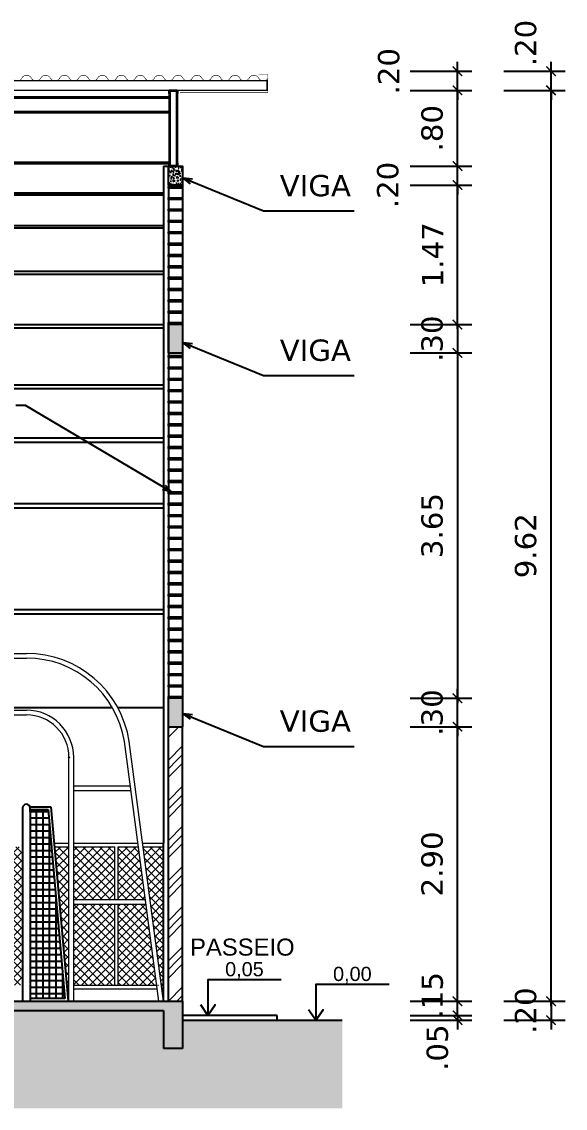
# Model space of a CAD drawing. Header units: inches. Extents: x -64 to 509, y -100 to 268.
# Drawn here: x 26.69 to 32.43, y -69.52 to -58.04 of the extents above; entities that cross this region are included whole.
import ezdxf
from ezdxf.enums import TextEntityAlignment as Align

# ---------------------------------------------------------------- set-up
doc = ezdxf.new("R2010")
doc.units = ezdxf.units.IN
doc.header["$MEASUREMENT"] = 0
doc.header["$PDMODE"] = 35
doc.layers.add('A-EST_METAL', color=2, linetype='Continuous', lineweight=9)
doc.layers.add('HAT', color=8, linetype='Continuous', lineweight=15)
for name, color, linetype in [('ALAMBRADO', 2, 'Continuous'), ('ARQ_ALVENARIA', 1, 'Continuous'), ('ARQ_COBERTA', 2, 'Continuous'), ('ARQ_ESQUADRIA', 3, 'Continuous'), ('ARQ_REBOCO', 4, 'Continuous'), ('ARQ_VISTA0', 8, 'Continuous'), ('ARQ_VISTA1', 1, 'Continuous'), ('ARQ_VISTA2', 2, 'Continuous'), ('COTA', 1, 'Continuous'), ('COTAS', 1, 'Continuous'), ('ESQUADRIA', 2, 'Continuous'), ('HACHURA', 1, 'Continuous'), ('Nivel', 2, 'Continuous'), ('TXAMB', 2, 'Continuous'), ('VISTA', 1, 'Continuous')]:
    doc.layers.add(name, color=color, linetype=linetype)
doc.styles.add('AMB125', font='verdana.ttf')
doc.styles.add('ARIAL', font='arial.ttf')
doc.styles.add('ROMANS', font='arial.ttf')
doc.dimstyles.new('COTA125$0', dxfattribs={"dimtxt": 0.225, "dimasz": 0.1, "dimexe": 0.15, "dimexo": 0.5, "dimgap": 0.15, "dimtad": 1, "dimzin": 4, "dimdsep": 46, "dimtxsty": 'AMB125', "dimblk": 'ARCHTICK', "dimcen": -0.1, "dimdle": 0.05, "dimclrd": 256, "dimclre": 256, "dimclrt": 3, "dimadec": 0, "dimazin": 0, "dimtfac": 1, "dimtix": 1, "dimtmove": 2, "dimatfit": 3, "dimldrblk": 'OPEN30', "dimfxl": 0.5, "dimfxlon": 1, "dimtvp": 0.5, "dimtfillclr": 2, "dimtolj": 1, "dimtzin": 4, "dimarcsym": 0})
doc.dimstyles.new('COTA125$7', dxfattribs={"dimtxt": 0.225, "dimasz": 0.1, "dimexe": 0.15, "dimexo": 0.5, "dimgap": 0.15, "dimtad": 1, "dimzin": 4, "dimdsep": 46, "dimtxsty": 'AMB125', "dimblk": 'ARCHTICK', "dimcen": -0.1, "dimdle": 0.05, "dimclrd": 256, "dimclre": 256, "dimclrt": 3, "dimadec": 0, "dimazin": 0, "dimtfac": 1, "dimtix": 1, "dimtmove": 2, "dimatfit": 3, "dimldrblk": 'OPEN30', "dimfxl": 0.5, "dimfxlon": 1, "dimtvp": 0.5, "dimtfillclr": 2, "dimtolj": 1, "dimtzin": 4, "dimarcsym": 0})

# ---------------------------------------------------------------- blocks, each defined once
blk = doc.blocks.new('TRELIÇA')
at = {"ltscale": 10}
for p, q in [((-0.047, 0), (-0.047, -0.033)), ((-0.047, 0), (0.047, 0)), ((0.042, 0), (-0.042, 0)), ((0.047, 0), (0.047, -0.033)), ((-0.047, -0.033), (-0.041, -0.033)), ((-0.041, -0.006), (-0.041, -0.033)), ((-0.041, -0.006), (0.041, -0.006)), ((-0.041, -0.033), (-0.041, -0.794)), ((-0.035, -0.006), (-0.035, -0.794)), ((0.035, -0.006), (0.035, -0.794)), ((0.041, -0.006), (0.041, -0.033)), ((0.041, -0.033), (0.047, -0.033)), ((0.041, -0.033), (0.041, -0.794)), ((-0.047, -0.767), (-0.041, -0.767)), ((-0.047, -0.767), (-0.047, -0.8)), ((-0.047, -0.8), (0.047, -0.8)), ((-0.041, -0.794), (0.041, -0.794)), ((0.041, -0.767), (0.047, -0.767)), ((0.047, -0.767), (0.047, -0.8))]:
    blk.add_line(p, q, dxfattribs=at)
blk = doc.blocks.new('_ArchTick')
at = {"color": 0, "linetype": 'ByBlock', "const_width": 0.15}
blk.add_lwpolyline([(-0.5, -0.5), (0.5, 0.5)], dxfattribs=at)
blk = doc.blocks.new('*D268')
at = {"layer": 'COTA', "lineweight": -2, "transparency": 16777216}
for p, q in [((31.296, -68.393), (31.296, -68.293)), ((30.796, -68.393), (31.446, -68.393)), ((31.296, -68.543), (31.296, -68.393)), ((30.796, -68.543), (31.446, -68.543)), ((31.296, -68.543), (31.296, -68.643))]:
    blk.add_line(p, q, dxfattribs=at)
at = {"layer": 'DEFPOINTS', "color": 0, "transparency": 16777216}
for p in [(28.393, -68.393), (31.296, -68.393), (28.393, -68.543)]:
    blk.add_point(p, dxfattribs=at)
at = {"layer": 'COTA', "lineweight": -2, "transparency": 16777216, "xscale": 0.1, "yscale": 0.1, "zscale": 0.1}
for p, rotation in [((31.296, -68.393), 270), ((31.296, -68.543), 90)]:
    blk.add_blockref('_ArchTick', p, dxfattribs=dict(at, rotation=rotation))
at = {"layer": 'COTA', "color": 2, "transparency": 16777216, "insert": (31.031, -68.331), "char_height": 0.225, "attachment_point": 5, "rotation": 90, "style": 'AMB125'}
blk.add_mtext('\\A1;.15', dxfattribs=at)
blk = doc.blocks.new('_Open30')
at = {"color": 0, "linetype": 'ByBlock', "lineweight": -2}
for p, q in [((-1, 0.27), (0, 0)), ((0, 0), (-1, -0.27)), ((0, 0), (-1, 0))]:
    blk.add_line(p, q, dxfattribs=at)
blk = doc.blocks.new('*D269')
at = {"layer": 'COTA', "lineweight": -2, "transparency": 16777216}
for p, q in [((30.796, -65.493), (31.446, -65.493)), ((31.296, -68.443), (31.296, -65.443)), ((30.796, -68.393), (31.446, -68.393))]:
    blk.add_line(p, q, dxfattribs=at)
at = {"layer": 'DEFPOINTS', "color": 0, "transparency": 16777216}
for p in [(28.393, -65.493), (31.296, -65.493), (28.393, -68.393)]:
    blk.add_point(p, dxfattribs=at)
at = {"layer": 'COTA', "lineweight": -2, "transparency": 16777216, "xscale": 0.1, "yscale": 0.1, "zscale": 0.1}
for p, rotation in [((31.296, -65.493), 90), ((31.296, -68.393), 270)]:
    blk.add_blockref('_ArchTick', p, dxfattribs=dict(at, rotation=rotation))
at = {"layer": 'COTA', "color": 2, "transparency": 16777216, "insert": (31.029, -66.943), "char_height": 0.225, "attachment_point": 5, "rotation": 90, "style": 'AMB125'}
blk.add_mtext('\\A1;2.90', dxfattribs=at)
blk = doc.blocks.new('*D270')
at = {"layer": 'COTA', "lineweight": -2, "transparency": 16777216}
for p, q in [((30.796, -65.193), (31.446, -65.193)), ((31.296, -65.193), (31.296, -65.093)), ((31.296, -65.493), (31.296, -65.193)), ((30.796, -65.493), (31.446, -65.493)), ((31.296, -65.493), (31.296, -65.593))]:
    blk.add_line(p, q, dxfattribs=at)
at = {"layer": 'DEFPOINTS', "color": 0, "transparency": 16777216}
for p in [(28.393, -65.193), (31.296, -65.193), (28.393, -65.493)]:
    blk.add_point(p, dxfattribs=at)
at = {"layer": 'COTA', "lineweight": -2, "transparency": 16777216, "xscale": 0.1, "yscale": 0.1, "zscale": 0.1}
for p, rotation in [((31.296, -65.193), 270), ((31.296, -65.493), 90)]:
    blk.add_blockref('_ArchTick', p, dxfattribs=dict(at, rotation=rotation))
at = {"layer": 'COTA', "color": 2, "transparency": 16777216, "insert": (31.029, -65.343), "char_height": 0.225, "attachment_point": 5, "rotation": 90, "style": 'AMB125'}
blk.add_mtext('\\A1;.30', dxfattribs=at)
blk = doc.blocks.new('*D271')
at = {"layer": 'COTA', "lineweight": -2, "transparency": 16777216}
for p, q in [((31.296, -58.568), (31.296, -58.468)), ((30.796, -58.568), (31.446, -58.568)), ((31.296, -58.77), (31.296, -58.568)), ((30.796, -58.77), (31.446, -58.77)), ((31.296, -58.77), (31.296, -58.87))]:
    blk.add_line(p, q, dxfattribs=at)
at = {"layer": 'DEFPOINTS', "color": 0, "transparency": 16777216}
for p in [(29.293, -58.568), (31.296, -58.568), (28.34, -58.77)]:
    blk.add_point(p, dxfattribs=at)
at = {"layer": 'COTA', "lineweight": -2, "transparency": 16777216, "xscale": 0.1, "yscale": 0.1, "zscale": 0.1}
for p, rotation in [((31.296, -58.568), 270), ((31.296, -58.77), 90)]:
    blk.add_blockref('_ArchTick', p, dxfattribs=dict(at, rotation=rotation))
at = {"layer": 'COTA', "color": 2, "transparency": 16777216, "insert": (30.571, -58.568), "char_height": 0.225, "attachment_point": 5, "rotation": 90, "style": 'AMB125'}
blk.add_mtext('\\A1;.20', dxfattribs=at)
blk = doc.blocks.new('*D275')
at = {"layer": 'COTA', "lineweight": -2, "transparency": 16777216}
for p, q in [((31.296, -61.244), (31.296, -61.144)), ((30.796, -61.244), (31.446, -61.244)), ((31.296, -61.244), (31.296, -61.544)), ((30.796, -61.544), (31.446, -61.544)), ((31.296, -61.544), (31.296, -61.644))]:
    blk.add_line(p, q, dxfattribs=at)
at = {"layer": 'DEFPOINTS', "color": 0, "transparency": 16777216}
for p in [(28.393, -61.244), (28.393, -61.544), (31.296, -61.544)]:
    blk.add_point(p, dxfattribs=at)
at = {"layer": 'COTA', "lineweight": -2, "transparency": 16777216, "xscale": 0.1, "yscale": 0.1, "zscale": 0.1}
for p, rotation in [((31.296, -61.244), 270), ((31.296, -61.544), 90)]:
    blk.add_blockref('_ArchTick', p, dxfattribs=dict(at, rotation=rotation))
at = {"layer": 'COTA', "color": 2, "transparency": 16777216, "insert": (31.029, -61.394), "char_height": 0.225, "attachment_point": 5, "rotation": 90, "style": 'AMB125'}
blk.add_mtext('\\A1;.30', dxfattribs=at)
blk = doc.blocks.new('*D276')
at = {"layer": 'COTA', "lineweight": -2, "transparency": 16777216}
for p, q in [((31.296, -61.494), (31.296, -65.243)), ((30.796, -61.544), (31.446, -61.544)), ((30.796, -65.193), (31.446, -65.193))]:
    blk.add_line(p, q, dxfattribs=at)
at = {"layer": 'DEFPOINTS', "color": 0, "transparency": 16777216}
for p in [(28.393, -61.544), (28.393, -65.193), (31.296, -65.193)]:
    blk.add_point(p, dxfattribs=at)
at = {"layer": 'COTA', "lineweight": -2, "transparency": 16777216, "xscale": 0.1, "yscale": 0.1, "zscale": 0.1}
for p, rotation in [((31.296, -61.544), 90), ((31.296, -65.193), 270)]:
    blk.add_blockref('_ArchTick', p, dxfattribs=dict(at, rotation=rotation))
at = {"layer": 'COTA', "color": 2, "transparency": 16777216, "insert": (31.029, -63.368), "char_height": 0.225, "attachment_point": 5, "rotation": 90, "style": 'AMB125'}
blk.add_mtext('\\A1;3.65', dxfattribs=at)
blk = doc.blocks.new('*D284')
at = {"layer": 'COTA', "lineweight": -2, "transparency": 16777216}
for p, q in [((31.296, -68.543), (31.296, -68.443)), ((30.796, -68.543), (31.446, -68.543)), ((30.796, -68.593), (31.446, -68.593)), ((31.296, -68.543), (31.296, -68.593)), ((31.296, -68.593), (31.296, -68.693))]:
    blk.add_line(p, q, dxfattribs=at)
at = {"layer": 'DEFPOINTS', "color": 0, "transparency": 16777216}
for p in [(28.393, -68.543), (29.38, -68.593), (31.296, -68.593)]:
    blk.add_point(p, dxfattribs=at)
at = {"layer": 'COTA', "lineweight": -2, "transparency": 16777216, "xscale": 0.1, "yscale": 0.1, "zscale": 0.1}
for p, rotation in [((31.296, -68.543), 270), ((31.296, -68.593), 90)]:
    blk.add_blockref('_ArchTick', p, dxfattribs=dict(at, rotation=rotation))
at = {"layer": 'COTA', "color": 2, "transparency": 16777216, "insert": (31.085, -68.884), "char_height": 0.225, "attachment_point": 5, "rotation": 90, "style": 'AMB125'}
blk.add_mtext('\\A1;.05', dxfattribs=at)
blk = doc.blocks.new('*D289')
at = {"layer": 'COTA', "lineweight": -2, "transparency": 16777216}
for p, q in [((30.796, -59.77), (31.446, -59.77)), ((31.296, -61.294), (31.296, -59.72)), ((30.796, -61.244), (31.446, -61.244))]:
    blk.add_line(p, q, dxfattribs=at)
at = {"layer": 'DEFPOINTS', "color": 0, "transparency": 16777216}
for p in [(28.393, -59.77), (31.296, -59.77), (28.393, -61.244)]:
    blk.add_point(p, dxfattribs=at)
at = {"layer": 'COTA', "lineweight": -2, "transparency": 16777216, "xscale": 0.1, "yscale": 0.1, "zscale": 0.1}
for p, rotation in [((31.296, -59.77), 90), ((31.296, -61.244), 270)]:
    blk.add_blockref('_ArchTick', p, dxfattribs=dict(at, rotation=rotation))
at = {"layer": 'COTA', "color": 2, "transparency": 16777216, "insert": (31.033, -60.507), "char_height": 0.225, "attachment_point": 5, "rotation": 90, "style": 'AMB125'}
blk.add_mtext('\\A1;1.47', dxfattribs=at)
blk = doc.blocks.new('*D290')
at = {"layer": 'COTA', "lineweight": -2, "transparency": 16777216}
for p, q in [((30.796, -59.57), (31.446, -59.57)), ((31.296, -59.57), (31.296, -59.47)), ((31.296, -59.77), (31.296, -59.57)), ((30.796, -59.77), (31.446, -59.77)), ((31.296, -59.77), (31.296, -59.87))]:
    blk.add_line(p, q, dxfattribs=at)
at = {"layer": 'DEFPOINTS', "color": 0, "transparency": 16777216}
for p in [(28.393, -59.57), (31.296, -59.57), (28.393, -59.77)]:
    blk.add_point(p, dxfattribs=at)
at = {"layer": 'COTA', "lineweight": -2, "transparency": 16777216, "xscale": 0.1, "yscale": 0.1, "zscale": 0.1}
for p, rotation in [((31.296, -59.57), 270), ((31.296, -59.77), 90)]:
    blk.add_blockref('_ArchTick', p, dxfattribs=dict(at, rotation=rotation))
at = {"layer": 'COTA', "color": 2, "transparency": 16777216, "insert": (30.561, -59.77), "char_height": 0.225, "attachment_point": 5, "rotation": 90, "style": 'AMB125'}
blk.add_mtext('\\A1;.20', dxfattribs=at)
blk = doc.blocks.new('*D291')
at = {"layer": 'COTA', "lineweight": -2, "transparency": 16777216}
for p, q in [((30.796, -58.77), (31.446, -58.77)), ((31.296, -59.62), (31.296, -58.72)), ((30.796, -59.57), (31.446, -59.57))]:
    blk.add_line(p, q, dxfattribs=at)
at = {"layer": 'DEFPOINTS', "color": 0, "transparency": 16777216}
for p in [(29.293, -58.77), (31.296, -58.77), (28.393, -59.57)]:
    blk.add_point(p, dxfattribs=at)
at = {"layer": 'COTA', "lineweight": -2, "transparency": 16777216, "xscale": 0.1, "yscale": 0.1, "zscale": 0.1}
for p, rotation in [((31.296, -58.77), 90), ((31.296, -59.57), 270)]:
    blk.add_blockref('_ArchTick', p, dxfattribs=dict(at, rotation=rotation))
at = {"layer": 'COTA', "color": 2, "transparency": 16777216, "insert": (31.029, -59.17), "char_height": 0.225, "attachment_point": 5, "rotation": 90, "style": 'AMB125'}
blk.add_mtext('\\A1;.80', dxfattribs=at)
blk = doc.blocks.new('*D292')
at = {"layer": 'COTA', "lineweight": -2, "transparency": 16777216}
for p, q in [((31.784, -58.77), (32.434, -58.77)), ((32.284, -68.443), (32.284, -58.72)), ((31.784, -68.393), (32.434, -68.393))]:
    blk.add_line(p, q, dxfattribs=at)
at = {"layer": 'DEFPOINTS', "color": 0, "transparency": 16777216}
for p in [(28.293, -58.77), (32.284, -58.77), (28.393, -68.393)]:
    blk.add_point(p, dxfattribs=at)
at = {"layer": 'COTA', "lineweight": -2, "transparency": 16777216, "xscale": 0.1, "yscale": 0.1, "zscale": 0.1}
for p, rotation in [((32.284, -58.77), 90), ((32.284, -68.393), 270)]:
    blk.add_blockref('_ArchTick', p, dxfattribs=dict(at, rotation=rotation))
at = {"layer": 'COTA', "color": 2, "transparency": 16777216, "insert": (32.017, -63.581), "char_height": 0.225, "attachment_point": 5, "rotation": 90, "style": 'AMB125'}
blk.add_mtext('\\A1;9.62', dxfattribs=at)
blk = doc.blocks.new('*D293')
at = {"layer": 'COTA', "lineweight": -2, "transparency": 16777216}
for p, q in [((32.284, -58.568), (32.284, -58.468)), ((31.784, -58.568), (32.434, -58.568)), ((32.284, -58.77), (32.284, -58.568)), ((31.784, -58.77), (32.434, -58.77)), ((32.284, -58.77), (32.284, -58.87))]:
    blk.add_line(p, q, dxfattribs=at)
at = {"layer": 'DEFPOINTS', "color": 0, "transparency": 16777216}
for p in [(29.293, -58.568), (32.284, -58.568), (28.293, -58.77)]:
    blk.add_point(p, dxfattribs=at)
at = {"layer": 'COTA', "lineweight": -2, "transparency": 16777216, "xscale": 0.1, "yscale": 0.1, "zscale": 0.1}
for p, rotation in [((32.284, -58.568), 270), ((32.284, -58.77), 90)]:
    blk.add_blockref('_ArchTick', p, dxfattribs=dict(at, rotation=rotation))
at = {"layer": 'COTA', "color": 2, "transparency": 16777216, "insert": (32.017, -58.27), "char_height": 0.225, "attachment_point": 5, "rotation": 90, "style": 'AMB125'}
blk.add_mtext('\\A1;.20', dxfattribs=at)
blk = doc.blocks.new('*D294')
at = {"layer": 'COTA', "lineweight": -2, "transparency": 16777216}
for p, q in [((32.284, -68.393), (32.284, -68.293)), ((31.784, -68.393), (32.434, -68.393)), ((32.284, -68.393), (32.284, -68.593)), ((31.784, -68.593), (32.434, -68.593)), ((32.284, -68.593), (32.284, -68.693))]:
    blk.add_line(p, q, dxfattribs=at)
at = {"layer": 'DEFPOINTS', "color": 0, "transparency": 16777216}
for p in [(28.393, -68.393), (30.079, -68.593), (32.284, -68.593)]:
    blk.add_point(p, dxfattribs=at)
at = {"layer": 'COTA', "lineweight": -2, "transparency": 16777216, "xscale": 0.1, "yscale": 0.1, "zscale": 0.1}
for p, rotation in [((32.284, -68.393), 270), ((32.284, -68.593), 90)]:
    blk.add_blockref('_ArchTick', p, dxfattribs=dict(at, rotation=rotation))
at = {"layer": 'COTA', "color": 2, "transparency": 16777216, "insert": (32.017, -68.493), "char_height": 0.225, "attachment_point": 5, "rotation": 90, "style": 'AMB125'}
blk.add_mtext('\\A1;.20', dxfattribs=at)
blk = doc.blocks.new('tabela vista')
at = {"layer": 'COTAS'}
h = blk.add_hatch(dxfattribs=at)
h.set_pattern_fill('ANSI37', color=256, scale=0.5, style=0)
h.set_pattern_definition([(45, (107.18712, -45.548095), (-0.044194174, 0.044194174), []), (135, (107.18712, -45.548095), (-0.044194174, -0.044194174), [])])
h.paths.add_polyline_path([(-2.165, 2.65), (-1.885, 2.65), (-1.8, 3.02), (-2.25, 3.02)])
for points in [[(0.002, 2.575), (0, 2.575), (0, 2.577, 0.414214), (-0.002, 2.575, 1)], [(0, 2.577), (0, 2.575), (0.002, 2.575, 0.414214)]]:
    blk.add_hatch(color=256, dxfattribs=at).paths.add_polyline_path(points)
at = {"color": 2}
for p, q in [((-1.65, 3.95), (-1.6, 3.95)), ((-1.65, 2.745), (-1.65, 3.95)), ((-1.62, 2.745), (-1.62, 3.95)), ((-1.6, 2.745), (-1.6, 3.95)), ((-1.6, 3.675), (-0.45, 3.675)), ((-1.6, 3.625), (-0.45, 3.625)), ((-0.85, 3.075), (-0.85, 3.625)), ((-0.8, 3.075), (-0.8, 3.625)), ((-2.25, 3.05), (-1.65, 3.05)), ((-2.25, 3.02), (-2.25, 3.05)), ((-2.25, 3.02), (-1.65, 3.02)), ((-2.165, 2.65), (-2.25, 3.02)), ((-1.885, 2.65), (-1.8, 3.02)), ((-1.8, 3.02), (-1.8, 3.05)), ((-1.6, 3.075), (-0.45, 3.075)), ((-1.6, 3.025), (-0.45, 3.025)), ((-2.165, 2.65), (-1.885, 2.65)), ((-1.65, 2.745), (-1.6, 2.745)), ((0.95, 0), (0.586, 2.745)), ((1, 0), (0.637, 2.745)), ((0, 0), (0, 2.575)), ((0.05, 0), (0.05, 2.575)), ((0.05, 2.275), (0.648, 2.275)), ((0.05, 2.225), (0.655, 2.225)), ((0.05, 1.075), (0.808, 1.075)), ((0.05, 1.025), (0.814, 1.025))]:
    blk.add_line(p, q, dxfattribs=at)
for radius, start in [(1.1, 8.8904), (1.05, 9.3175), (0.5, 0), (0.45, 0)]:
    blk.add_arc((-0.45, 2.575), radius, start, 90, dxfattribs=at)
at = {"layer": 'COTAS'}
blk.add_circle((0, 2.575), 0.002, dxfattribs=at)

msp = doc.modelspace()

# ---------------------------------------------------------------- hatches: boundary and pattern name
at = {"layer": 'COTAS'}
h = msp.add_hatch(dxfattribs=at)
h.set_pattern_fill('ANSI37', color=256, scale=0.55, angle=45, style=0)
h.set_pattern_definition([(90, (26.78286, -68.31271), (-0.06875, -1e-16), []), (180, (26.78286, -68.31271), (1e-16, -0.06875), [])])
h.paths.add_polyline_path([(27.15, -68.363), (26.975, -66.368), (26.783, -66.368), (26.783, -68.363)])
at = {"layer": 'HACHURA'}
h = msp.add_hatch(dxfattribs=at)
h.set_pattern_fill('AR-CONC', color=256, scale=0.01, style=0)
h.set_pattern_definition([(50, (28.24286, -59.769794), (0.071726, -0.006275), [0.0075, -0.0825]), (355, (28.24286, -59.769794), (-0.013875, 0.07522), [0.006, -0.066]), (100.45, (28.24884, -59.77032), (0.05785, 0.068944), [0.006374, -0.070114]), (46.184, (28.24286, -59.74979), (0.106724, -0.016552), [0.01125, -0.12375]), (96.636, (28.25175, -59.75117), (0.093466, 0.09741), [0.00956, -0.10517]), (351.184, (28.24286, -59.74979), (0.093466, 0.09741), [0.009, -0.099]), (21, (28.25286, -59.754794), (0.05969, -0.040262), [0.0075, -0.0825]), (326, (28.25286, -59.754794), (0.024332, 0.072515), [0.006, -0.066]), (71.45, (28.257835, -59.75815), (0.084022, 0.032253), [0.006374, -0.070114]), (37.5, (28.24286, -59.769794), (0.001216, 0.0332894), [0, -0.0652, 0, -0.067, 0, -0.06625]), (7.5, (28.24286, -59.769794), (0.026307, 0.039441), [0, -0.0382, 0, -0.0637, 0, -0.02525]), (327.5, (28.22056, -59.769794), (0.0533822, -0.0022555), [0, -0.025, 0, -0.078, 0, -0.1035]), (317.5, (28.21056, -59.769794), (0.058319, 0.0100105), [0, -0.0325, 0, -0.0518, 0, -0.0735])])
h.paths.add_polyline_path([(28.243, -59.57), (28.393, -59.57), (28.393, -59.77), (28.243, -59.77)])
h = msp.add_hatch(dxfattribs=at)
h.set_pattern_fill('AR-CONC', color=256, scale=0.01, style=0)
h.set_pattern_definition([(50, (20.48527, -126.861236), (0.07172602, -0.006275213), [0.0075, -0.0825]), (355, (20.48527, -126.86124), (-0.01387513, 0.07521921), [0.006, -0.066]), (100.4514, (20.49125, -126.86176), (0.05785094, 0.068943954), [0.00637402, -0.07011421]), (46.1842, (20.48527, -126.84124), (0.1067241, -0.0165519), [0.01125, -0.12375]), (96.6356, (20.49416, -126.84262), (0.09346627, 0.09741179), [0.00956103, -0.1051713]), (351.1842, (20.48527, -126.84124), (0.0934662, 0.09741186), [0.009, -0.099]), (21, (20.49527, -126.846236), (0.059690705, -0.04026189), [0.0075, -0.0825]), (326, (20.49527, -126.84624), (0.02433153, 0.072515005), [0.006, -0.066]), (71.4514, (20.500244, -126.84959), (0.08402226, 0.03225305), [0.00637402, -0.07011421]), (37.5, (20.48527, -126.861236), (0.001215986, 0.033289385), [0, -0.0652, 0, -0.067, 0, -0.06625]), (7.5, (20.48527, -126.861236), (0.026306954, 0.039441171), [0, -0.0382, 0, -0.0637, 0, -0.02525]), (327.5, (20.46297, -126.861236), (0.053382244, -0.002255487), [0, -0.025, 0, -0.078, 0, -0.1035]), (317.5, (20.45297, -126.861236), (0.058318617, 0.010010498), [0, -0.0325, 0, -0.0518, 0, -0.0735])])
h.paths.add_polyline_path([(28.393, -65.193), (28.243, -65.193), (28.243, -65.493), (28.393, -65.493)])
h.paths.add_polyline_path([(28.243, -61.244), (28.393, -61.244), (28.393, -61.544), (28.243, -61.544)])
h = msp.add_hatch(dxfattribs=at)
h.set_pattern_fill('AR-CONC', color=1, scale=0.02, style=0)
h.set_pattern_definition([(50, (-7.80714, -68.89252), (0.14345204, -0.01255043), [0.015, -0.165]), (355, (-7.80714, -68.89252), (-0.02775027, 0.1504384), [0.012, -0.132]), (100.4514, (-7.79519, -68.89357), (0.1157019, 0.1378879), [0.01274804, -0.1402284]), (46.1842, (-7.80714, -68.85252), (0.2134482, -0.0331038), [0.0225, -0.2475]), (96.6356, (-7.78935, -68.85528), (0.1869325, 0.1948236), [0.019122, -0.2103426]), (351.1842, (-7.80714, -68.85252), (0.1869324, 0.1948237), [0.018, -0.198]), (21, (-7.78714, -68.86252), (0.1193814, -0.08052378), [0.015, -0.165]), (326, (-7.78714, -68.86252), (0.04866307, 0.14503), [0.012, -0.132]), (71.4514, (-7.77719, -68.86923), (0.1680445, 0.0645061), [0.01274804, -0.1402284]), (37.5, (-7.80714, -68.89252), (0.00243197, 0.06657877), [0, -0.1304, 0, -0.134, 0, -0.1325]), (7.5, (-7.80714, -68.89252), (0.05261391, 0.07888234), [0, -0.0764, 0, -0.1274, 0, -0.0505]), (327.5, (-7.85174, -68.89252), (0.10676449, -0.004510974), [0, -0.05, 0, -0.156, 0, -0.207]), (317.5, (-7.87174, -68.89252), (0.11663723, 0.020021), [0, -0.065, 0, -0.1036, 0, -0.147])])
h.paths.add_polyline_path([(28.193, -68.893), (28.393, -68.893), (28.393, -68.393), (-7.807, -68.393), (-7.807, -68.893), (-7.607, -68.893), (-7.607, -68.493), (28.193, -68.493)])
h = msp.add_hatch(dxfattribs=at)
h.set_pattern_fill('EARTH', color=252, angle=45, style=0)
h.set_pattern_definition([(45, (-9.2141, -69.5245), (3e-17, 0.3535534), [0.25, -0.25]), (45, (-9.2804, -69.4582), (3e-17, 0.3535534), [0.25, -0.25]), (45, (-9.3467, -69.39191), (3e-17, 0.3535534), [0.25, -0.25]), (135, (-9.3467, -69.34772), (-0.3535534, 6e-17), [0.25, -0.25]), (135, (-9.2804, -69.28143), (-0.3535534, 6e-17), [0.25, -0.25]), (135, (-9.2141, -69.21514), (-0.3535534, 6e-17), [0.25, -0.25])])
h.paths.add_polyline_path([(-2.336, -68.635), (-2.336, -68.613), (-2.778, -68.625), (-2.825, -68.635)], flags=16)
h.paths.add_polyline_path([(-4.207, -68.493), (-4.207, -68.893), (-4.357, -68.893), (-4.357, -68.493), (-7.607, -68.493), (-7.607, -68.893), (-7.807, -68.893), (-7.807, -68.593), (-9.214, -68.593), (-9.214, -69.524), (30.079, -69.524), (30.079, -68.593), (28.393, -68.593), (28.393, -68.893), (28.193, -68.893), (28.193, -68.493)])
at = {"layer": 'HAT'}
h = msp.add_hatch(dxfattribs=at)
h.set_pattern_fill('ANSI37', color=162, scale=0.5, style=0)
h.paths.add_polyline_path([(4.119, -66.761), (2.193, -66.761), (2.193, -68.224), (4.119, -68.224)])
h.paths.add_polyline_path([(6.082, -66.761), (4.156, -66.761), (4.156, -68.224), (6.082, -68.224)])
h.paths.add_polyline_path([(8.045, -66.761), (6.119, -66.761), (6.119, -68.224), (8.045, -68.224)])
h.paths.add_polyline_path([(10.008, -66.761), (8.082, -66.761), (8.082, -68.224), (10.008, -68.224)])
h.paths.add_polyline_path([(11.971, -66.761), (10.393, -66.761), (10.393, -68.224), (11.971, -68.224)])
h.paths.add_polyline_path([(10.393, -66.761), (10.045, -66.761), (10.045, -68.224), (10.393, -68.224)])
h.paths.add_polyline_path([(13.935, -66.761), (12.008, -66.761), (12.008, -68.224), (13.935, -68.224)])
h.paths.add_polyline_path([(15.898, -66.761), (13.971, -66.761), (13.971, -68.224), (15.898, -68.224)])
h.paths.add_polyline_path([(17.861, -66.761), (15.935, -66.761), (15.935, -68.224), (17.861, -68.224)])
h.paths.add_polyline_path([(19.824, -66.761), (17.898, -66.761), (17.898, -68.224), (19.824, -68.224)])
h.paths.add_polyline_path([(21.787, -66.761), (19.861, -66.761), (19.861, -68.224), (21.787, -68.224)])
h.paths.add_polyline_path([(23.75, -66.761), (21.824, -66.761), (21.824, -68.224), (23.75, -68.224)])
h.paths.add_polyline_path([(25.713, -66.761), (23.787, -66.761), (23.787, -68.224), (25.713, -68.224)])
h.paths.add_polyline_path([(26.693, -66.761), (25.75, -66.761), (25.75, -68.224), (26.693, -68.224)])
h.paths.add_polyline_path([(2.156, -68.224), (2.156, -66.761), (0.193, -66.761), (0.193, -68.224)])
h.paths.add_polyline_path([(10.327, -67.764), (11.64, -67.764), (11.64, -68.096), (10.327, -68.096)])
h.paths.add_polyline_path([(14.734, -68.072), (15.718, -68.072), (15.718, -67.778), (14.734, -67.778)], flags=16)
h.paths.add_polyline_path([(-0.267, -66.445), (-0.267, -66.724), (0.143, -66.724)])
h.paths.add_polyline_path([(-1.462, -66.168), (-1.456, -66.118), (-0.857, -66.118), (-0.857, -66.168)], flags=17)
h.paths.add_polyline_path([(-0.807, -66.014), (-0.807, -66.723), (-0.601, -66.723), (-0.567, -66.338), (-0.374, -66.338)])
edge = h.paths.add_edge_path()
edge.add_arc((-0.357, -65.818), 1.1, 166.029, 171.1096)
edge.add_line((-1.444, -65.648), (-1.586, -66.724))
edge.add_line((-1.586, -66.724), (-1.807, -66.724))
edge.add_line((-1.807, -66.724), (-1.807, -65.266))
edge.add_line((-1.807, -65.266), (-1.425, -65.552))
edge = h.paths.add_edge_path()
edge.add_arc((-0.357, -65.818), 1.05, 167.1816, 170.6825)
edge.add_line((-1.393, -65.648), (-1.536, -66.724))
edge.add_line((-1.536, -66.724), (-0.857, -66.723))
edge.add_line((-0.857, -66.723), (-0.857, -65.976))
edge.add_line((-0.857, -65.976), (-1.381, -65.585))
h.paths.add_polyline_path([(27.977, -66.761), (28.171, -68.224), (28.193, -68.224), (28.193, -66.761)])
h.paths.add_polyline_path([(27.713, -67.318), (28, -67.318), (27.927, -66.761), (27.713, -66.761)])
h.paths.add_polyline_path([(28.007, -67.368), (27.713, -67.368), (27.713, -68.224), (28.121, -68.224)])
h.paths.add_polyline_path([(27.193, -68.224), (27.193, -66.761), (27.04, -66.761), (27.168, -68.224)])
h.paths.add_polyline_path([(27.243, -67.368), (27.243, -68.224), (27.676, -68.224), (27.676, -67.368)])
h.paths.add_polyline_path([(27.243, -66.761), (27.243, -67.318), (27.676, -67.318), (27.676, -66.761)])
h = msp.add_hatch(dxfattribs=at)
h.set_pattern_fill('GOST_GROUND', color=256, scale=0.03, style=0)
h.set_pattern_definition([(45, (28.24286, -68.39272), (0.424264, -3e-17), [0.6]), (45, (28.33286, -68.39272), (0.424264, -3e-17), [0.6]), (45, (28.42286, -68.39272), (0.424264, -3e-17), [0.6])])
h.paths.add_polyline_path([(28.243, -68.393), (28.393, -68.393), (28.393, -68.393), (28.393, -65.493), (28.243, -65.493)])

# ---------------------------------------------------------------- linework, layer by layer
at = {"color": 2}
for p, q in [((26.703, -66.353), (26.703, -68.393)), ((26.783, -66.393), (26.783, -66.353)), ((26.783, -66.393), (26.783, -68.393))]:
    msp.add_line(p, q, dxfattribs=at)
msp.add_arc((26.743, -66.353), 0.04, 0, 180, dxfattribs=at)
at = {"layer": 'A-EST_METAL', "ltscale": 10}
for p, q in [((29.293, -58.67), (-8.697, -58.67)), ((29.293, -58.77), (-8.697, -58.77)), ((29.286, -58.77), (29.286, -58.67))]:
    msp.add_line(p, q, dxfattribs=at)
at = {"layer": 'ALAMBRADO', "color": 1}
for q in [(28.193, -66.723), (28.193, -68.261)]:
    msp.add_line((28.193, -68.393), q, dxfattribs=at)
at = {"layer": 'ARQ_ALVENARIA'}
for p, q in [((28.243, -64.311), (28.243, -65.193)), ((28.393, -64.311), (28.393, -65.193))]:
    msp.add_line(p, q, dxfattribs=at)
at = {"layer": 'ARQ_COBERTA', "color": 3}
for p, q in [((26.696, -58.64), (26.696, -58.64)), ((26.796, -58.64), (26.796, -58.64)), ((26.896, -58.64), (26.896, -58.64)), ((26.996, -58.64), (26.996, -58.64)), ((27.096, -58.64), (27.096, -58.64)), ((27.196, -58.64), (27.196, -58.64)), ((27.296, -58.64), (27.296, -58.64)), ((27.396, -58.64), (27.396, -58.64)), ((27.496, -58.64), (27.496, -58.64)), ((27.596, -58.64), (27.596, -58.64)), ((27.696, -58.64), (27.696, -58.64)), ((27.796, -58.64), (27.796, -58.64)), ((27.896, -58.64), (27.896, -58.64)), ((27.996, -58.64), (27.996, -58.64)), ((28.096, -58.64), (28.096, -58.64))]:
    msp.add_line(p, q, dxfattribs=at)
at = {"layer": 'ARQ_COBERTA', "color": 2}
for p, q in [((28.196, -58.64), (28.196, -58.64)), ((28.296, -58.64), (28.296, -58.64)), ((28.396, -58.64), (28.396, -58.64)), ((28.496, -58.64), (28.496, -58.64)), ((28.596, -58.64), (28.596, -58.64)), ((28.696, -58.64), (28.696, -58.64)), ((28.796, -58.64), (28.796, -58.64)), ((28.896, -58.64), (28.896, -58.64)), ((28.996, -58.64), (28.996, -58.64)), ((29.096, -58.64), (29.096, -58.64)), ((29.196, -58.64), (29.196, -58.64))]:
    msp.add_line(p, q, dxfattribs=at)
at = {"layer": 'ARQ_COBERTA', "color": 3, "const_width": 0.006}
for points in [[(26.496, -58.64, -0.6), (26.596, -58.64, 0.6), (26.696, -58.64, -0.6), (26.796, -58.64, 0.6), (26.896, -58.64)], [(26.896, -58.64, -0.6), (26.996, -58.64, 0.6), (27.096, -58.64, -0.6), (27.196, -58.64, 0.6), (27.296, -58.64)], [(27.296, -58.64, -0.6), (27.396, -58.64, 0.6), (27.496, -58.64, -0.6), (27.596, -58.64, 0.6), (27.696, -58.64)], [(27.696, -58.64, -0.6), (27.796, -58.64, 0.6), (27.896, -58.64, -0.6), (27.996, -58.64, 0.6), (28.096, -58.64)], [(28.096, -58.64, -0.6), (28.196, -58.64, 0.6), (28.296, -58.64, -0.6), (28.396, -58.64, 0.6), (28.496, -58.64)], [(28.496, -58.64, -0.6), (28.596, -58.64, 0.6), (28.696, -58.64, -0.6), (28.796, -58.64, 0.6), (28.896, -58.64)], [(28.896, -58.64, -0.6), (28.996, -58.64, 0.6), (29.096, -58.64, -0.6), (29.196, -58.64, 0.6), (29.296, -58.64)]]:
    msp.add_lwpolyline(points, format="xyb", dxfattribs=at)
at = {"layer": 'ARQ_REBOCO', "ltscale": 10}
for p, q in [((28.243, -61.544), (28.243, -61.244)), ((28.393, -61.244), (28.243, -61.244)), ((28.393, -61.244), (28.393, -61.544)), ((28.243, -61.544), (28.393, -61.544)), ((28.243, -65.493), (28.243, -65.193)), ((28.393, -65.193), (28.243, -65.193)), ((28.393, -65.193), (28.393, -65.493)), ((28.243, -68.393), (28.243, -65.493)), ((28.243, -65.493), (28.393, -65.493)), ((28.393, -68.393), (28.393, -65.493)), ((-7.807, -68.393), (28.393, -68.393)), ((28.393, -68.393), (28.393, -68.893)), ((-4.207, -68.493), (28.193, -68.493)), ((28.193, -68.493), (28.193, -68.893)), ((29.393, -68.543), (28.393, -68.543)), ((28.393, -68.593), (30.079, -68.593)), ((29.393, -68.593), (29.393, -68.543)), ((28.393, -68.893), (28.193, -68.893))]:
    msp.add_line(p, q, dxfattribs=at)
msp.add_lwpolyline([(28.243, -59.57), (28.393, -59.57), (28.393, -59.77), (28.243, -59.77)], close=True, dxfattribs=at)
at = {"layer": 'ARQ_VISTA0'}
for p, q in [((27.652, -65.293), (26.393, -65.293)), ((28.193, -65.293), (27.709, -65.293))]:
    msp.add_line(p, q, dxfattribs=at)
at = {"layer": 'ARQ_VISTA1', "color": 251, "ltscale": 10}
for p, q in [((22.334, -58.84), (28.252, -58.84)), ((22.334, -58.848), (28.252, -58.848)), ((22.334, -58.994), (28.252, -58.994)), ((22.334, -59.005), (28.252, -59.005)), ((28.252, -59.531), (22.334, -59.531)), ((28.246, -59.548), (22.334, -59.548)), ((22.34, -59.853), (28.193, -59.853)), ((22.34, -59.874), (28.193, -59.874)), ((28.193, -60.201), (22.531, -60.201)), ((28.193, -60.227), (22.532, -60.227)), ((28.193, -60.685), (22.34, -60.685)), ((28.193, -60.716), (22.34, -60.716)), ((28.193, -61.247), (22.34, -61.247)), ((28.193, -61.283), (22.34, -61.283)), ((28.193, -61.925), (22.34, -61.925)), ((28.193, -61.884), (22.532, -61.884)), ((28.193, -62.444), (22.34, -62.444)), ((28.193, -62.489), (22.34, -62.489)), ((28.193, -63.139), (22.34, -63.139)), ((28.193, -63.183), (22.34, -63.183)), ((28.193, -64.258), (22.34, -64.258)), ((28.193, -64.303), (22.34, -64.303))]:
    msp.add_line(p, q, dxfattribs=at)
at = {"layer": 'ARQ_VISTA2', "const_width": 0.005}
msp.add_lwpolyline([(29.193, -58.598), (29.293, -58.598), (29.293, -58.795), (28.365, -58.795)], dxfattribs=at)
at = {"layer": 'COTAS'}
for p, q in [((26.78, -66.338), (27.003, -66.338)), ((27.003, -66.338), (27.183, -68.393)), ((26.783, -66.368), (26.975, -66.368)), ((26.975, -66.368), (27.15, -68.363)), ((27.15, -68.363), (26.783, -68.363))]:
    msp.add_line(p, q, dxfattribs=at)
at = {"layer": 'ESQUADRIA'}
for points in [[(28.243, -59.784), (28.393, -59.784), (28.393, -59.804), (28.243, -59.804)], [(28.243, -59.904), (28.393, -59.904), (28.393, -59.924), (28.243, -59.924)], [(28.243, -60.024), (28.393, -60.024), (28.393, -60.044), (28.243, -60.044)], [(28.243, -60.144), (28.393, -60.144), (28.393, -60.164), (28.243, -60.164)], [(28.243, -60.264), (28.393, -60.264), (28.393, -60.284), (28.243, -60.284)], [(28.243, -60.384), (28.393, -60.384), (28.393, -60.404), (28.243, -60.404)], [(28.243, -60.504), (28.393, -60.504), (28.393, -60.524), (28.243, -60.524)], [(28.243, -60.624), (28.393, -60.624), (28.393, -60.644), (28.243, -60.644)], [(28.243, -60.744), (28.393, -60.744), (28.393, -60.764), (28.243, -60.764)], [(28.243, -60.864), (28.393, -60.864), (28.393, -60.884), (28.243, -60.884)], [(28.243, -60.984), (28.393, -60.984), (28.393, -61.004), (28.243, -61.004)], [(28.243, -61.104), (28.393, -61.104), (28.393, -61.124), (28.243, -61.124)], [(28.243, -61.224), (28.393, -61.224), (28.393, -61.244), (28.243, -61.244)], [(28.243, -61.573), (28.393, -61.573), (28.393, -61.593), (28.243, -61.593)], [(28.243, -61.693), (28.393, -61.693), (28.393, -61.713), (28.243, -61.713)], [(28.243, -61.813), (28.393, -61.813), (28.393, -61.833), (28.243, -61.833)], [(28.243, -61.933), (28.393, -61.933), (28.393, -61.953), (28.243, -61.953)], [(28.243, -62.053), (28.393, -62.053), (28.393, -62.073), (28.243, -62.073)], [(28.243, -62.173), (28.393, -62.173), (28.393, -62.193), (28.243, -62.193)], [(28.243, -62.293), (28.393, -62.293), (28.393, -62.313), (28.243, -62.313)], [(28.243, -62.413), (28.393, -62.413), (28.393, -62.433), (28.243, -62.433)], [(28.243, -62.533), (28.393, -62.533), (28.393, -62.553), (28.243, -62.553)], [(28.243, -62.653), (28.393, -62.653), (28.393, -62.673), (28.243, -62.673)], [(28.243, -62.773), (28.393, -62.773), (28.393, -62.793), (28.243, -62.793)], [(28.243, -62.893), (28.393, -62.893), (28.393, -62.913), (28.243, -62.913)], [(28.243, -63.013), (28.393, -63.013), (28.393, -63.033), (28.243, -63.033)], [(28.243, -63.133), (28.393, -63.133), (28.393, -63.153), (28.243, -63.153)], [(28.243, -63.253), (28.393, -63.253), (28.393, -63.273), (28.243, -63.273)], [(28.243, -63.373), (28.393, -63.373), (28.393, -63.393), (28.243, -63.393)], [(28.243, -63.493), (28.393, -63.493), (28.393, -63.513), (28.243, -63.513)], [(28.243, -63.613), (28.393, -63.613), (28.393, -63.633), (28.243, -63.633)], [(28.243, -63.733), (28.393, -63.733), (28.393, -63.753), (28.243, -63.753)], [(28.243, -63.853), (28.393, -63.853), (28.393, -63.873), (28.243, -63.873)], [(28.243, -63.973), (28.393, -63.973), (28.393, -63.993), (28.243, -63.993)], [(28.243, -64.093), (28.393, -64.093), (28.393, -64.113), (28.243, -64.113)], [(28.243, -64.213), (28.393, -64.213), (28.393, -64.233), (28.243, -64.233)], [(28.243, -64.333), (28.393, -64.333), (28.393, -64.353), (28.243, -64.353)], [(28.243, -64.453), (28.393, -64.453), (28.393, -64.473), (28.243, -64.473)], [(28.243, -64.573), (28.393, -64.573), (28.393, -64.593), (28.243, -64.593)], [(28.243, -64.693), (28.393, -64.693), (28.393, -64.713), (28.243, -64.713)], [(28.243, -64.813), (28.393, -64.813), (28.393, -64.833), (28.243, -64.833)], [(28.243, -64.933), (28.393, -64.933), (28.393, -64.953), (28.243, -64.953)], [(28.243, -65.053), (28.393, -65.053), (28.393, -65.073), (28.243, -65.073)], [(28.243, -65.173), (28.393, -65.173), (28.393, -65.193), (28.243, -65.193)]]:
    msp.add_lwpolyline(points, close=True, dxfattribs=at)
at = {"layer": 'HAT', "color": 1}
for p, q in [((27.037, -66.724), (27.193, -66.724)), ((27.243, -66.724), (27.713, -66.724)), ((27.689, -66.724), (27.922, -66.724)), ((27.972, -66.724), (28.193, -66.724))]:
    msp.add_line(p, q, dxfattribs=at)
at = {"layer": 'HAT'}
for p, q in [((27.04, -66.761), (27.193, -66.761)), ((27.243, -66.761), (27.676, -66.761)), ((27.676, -67.318), (27.676, -66.761)), ((27.713, -66.761), (27.927, -66.761)), ((27.713, -67.318), (27.713, -66.761)), ((27.977, -66.761), (28.193, -66.761)), ((27.676, -68.224), (27.676, -67.368)), ((27.713, -68.224), (27.713, -67.368)), ((27.168, -68.224), (27.193, -68.224)), ((27.171, -68.261), (27.193, -68.261)), ((27.243, -68.224), (28.121, -68.224)), ((27.243, -68.261), (28.125, -68.261)), ((28.133, -68.224), (28.139, -68.224)), ((28.171, -68.224), (28.193, -68.224)), ((28.175, -68.261), (28.193, -68.261))]:
    msp.add_line(p, q, dxfattribs=at)
at = {"layer": 'Nivel'}
for points in [[(29.433, -68.168), (28.66, -68.168), (28.66, -68.543), (28.736, -68.433), (28.66, -68.543), (28.584, -68.433)], [(30.573, -68.218), (29.8, -68.218), (29.8, -68.593), (29.876, -68.483), (29.8, -68.593), (29.724, -68.483)]]:
    msp.add_lwpolyline(points, dxfattribs=at)
at = {"layer": 'VISTA', "color": 1}
for p, q in [((28.193, -59.57), (28.193, -66.723)), ((28.193, -59.57), (28.243, -59.57)), ((28.243, -59.77), (28.243, -64.311)), ((28.393, -59.77), (28.393, -64.311))]:
    msp.add_line(p, q, dxfattribs=at)

# ---------------------------------------------------------------- block references
at = {"layer": 'ARQ_ESQUADRIA'}
msp.add_blockref('TRELIÇA', (28.293, -58.77), dxfattribs=at)
at = {"layer": 'HAT'}
msp.add_blockref('tabela vista', (27.193, -68.393), dxfattribs=at)

# ---------------------------------------------------------------- texts
at = {"layer": 'COTA', "char_height": 0.225, "attachment_point": 7, "style": 'AMB125'}
for insert in [(29.419, -59.893), (29.419, -61.632), (29.419, -65.551)]:
    msp.add_mtext('VIGA', dxfattribs=dict(at, insert=insert))
at = {"layer": 'Nivel', "style": 'ARIAL'}
for s, p in [('0,05', (29.046, -68.13)), ('0,00', (30.186, -68.18))]:
    msp.add_text(s, height=0.15, dxfattribs=at).set_placement(p, align=Align.CENTER)
at = {"layer": 'TXAMB', "insert": (28.472, -67.823), "char_height": 0.18, "attachment_point": 4, "style": 'ROMANS'}
msp.add_mtext('PASSEIO', dxfattribs=at)

# ---------------------------------------------------------------- dimensions: what is measured, and where the dimension line sits
at = {"layer": 'COTA'}
for base, p1, p2, picture, middle in [((32.284, -58.568), (28.293, -58.77), (29.293, -58.568), '*D293', (32.017, -58.27)), ((31.296, -58.568), (28.34, -58.77), (29.293, -58.568), '*D271', (30.571, -58.568)), ((31.296, -59.57), (28.393, -59.77), (28.393, -59.57), '*D290', (30.561, -59.77)), ((31.296, -68.393), (28.393, -68.543), (28.393, -68.393), '*D268', (31.031, -68.331)), ((31.296, -68.593), (28.393, -68.543), (29.38, -68.593), '*D284', (31.085, -68.884))]:
    dim = msp.add_linear_dim(base=base, p1=p1, p2=p2, angle=90, dimstyle='COTA125$0', override={"dimclrt": 2}, dxfattribs=at)
    dim.commit()
    dim.dimension.update_dxf_attribs({"geometry": picture, "text_midpoint": middle, "dimtype": 160})
for base, p1, p2, picture, middle in [((32.284, -58.77), (28.393, -68.393), (28.293, -58.77), '*D292', (32.017, -63.581)), ((31.296, -58.77), (28.393, -59.57), (29.293, -58.77), '*D291', (31.029, -59.17)), ((31.296, -59.77), (28.393, -61.244), (28.393, -59.77), '*D289', (31.033, -60.507)), ((31.296, -61.544), (28.393, -61.244), (28.393, -61.544), '*D275', (31.029, -61.394)), ((31.296, -65.193), (28.393, -61.544), (28.393, -65.193), '*D276', (31.029, -63.368)), ((31.296, -65.193), (28.393, -65.493), (28.393, -65.193), '*D270', (31.029, -65.343)), ((31.296, -65.493), (28.393, -68.393), (28.393, -65.493), '*D269', (31.029, -66.943)), ((32.284, -68.593), (28.393, -68.393), (30.079, -68.593), '*D294', (32.017, -68.493))]:
    dim = msp.add_linear_dim(base=base, p1=p1, p2=p2, angle=90, dimstyle='COTA125$0', override={"dimclrt": 2}, dxfattribs=at)
    dim.commit()
    dim.dimension.update_dxf_attribs({"geometry": picture, "text_midpoint": middle})

# ---------------------------------------------------------------- leaders
at = {"layer": 'COTA', "annotation_type": 0, "has_hookline": 1, "hookline_direction": 0, "text_width": 0.785}
for points in [[(28.395, -59.693), (29.249, -60.043), (29.269, -60.043)], [(28.395, -61.433), (29.249, -61.782), (29.269, -61.782)], [(28.395, -65.352), (29.249, -65.701), (29.269, -65.701)]]:
    msp.add_leader(points, dimstyle='COTA125$7', override={"dimclrt": 2}, dxfattribs=at)
at = {"layer": 'COTAS', "annotation_type": 0, "has_hookline": 1, "hookline_direction": 0, "horizontal_direction": (-1, 0, 0)}
msp.add_leader([(28.28, -63.014), (26.733, -62.101), (26.633, -62.101)], dimstyle='COTA125$7', override={"dimtad": 0}, dxfattribs=at)

doc.saveas('drawing.dxf')
